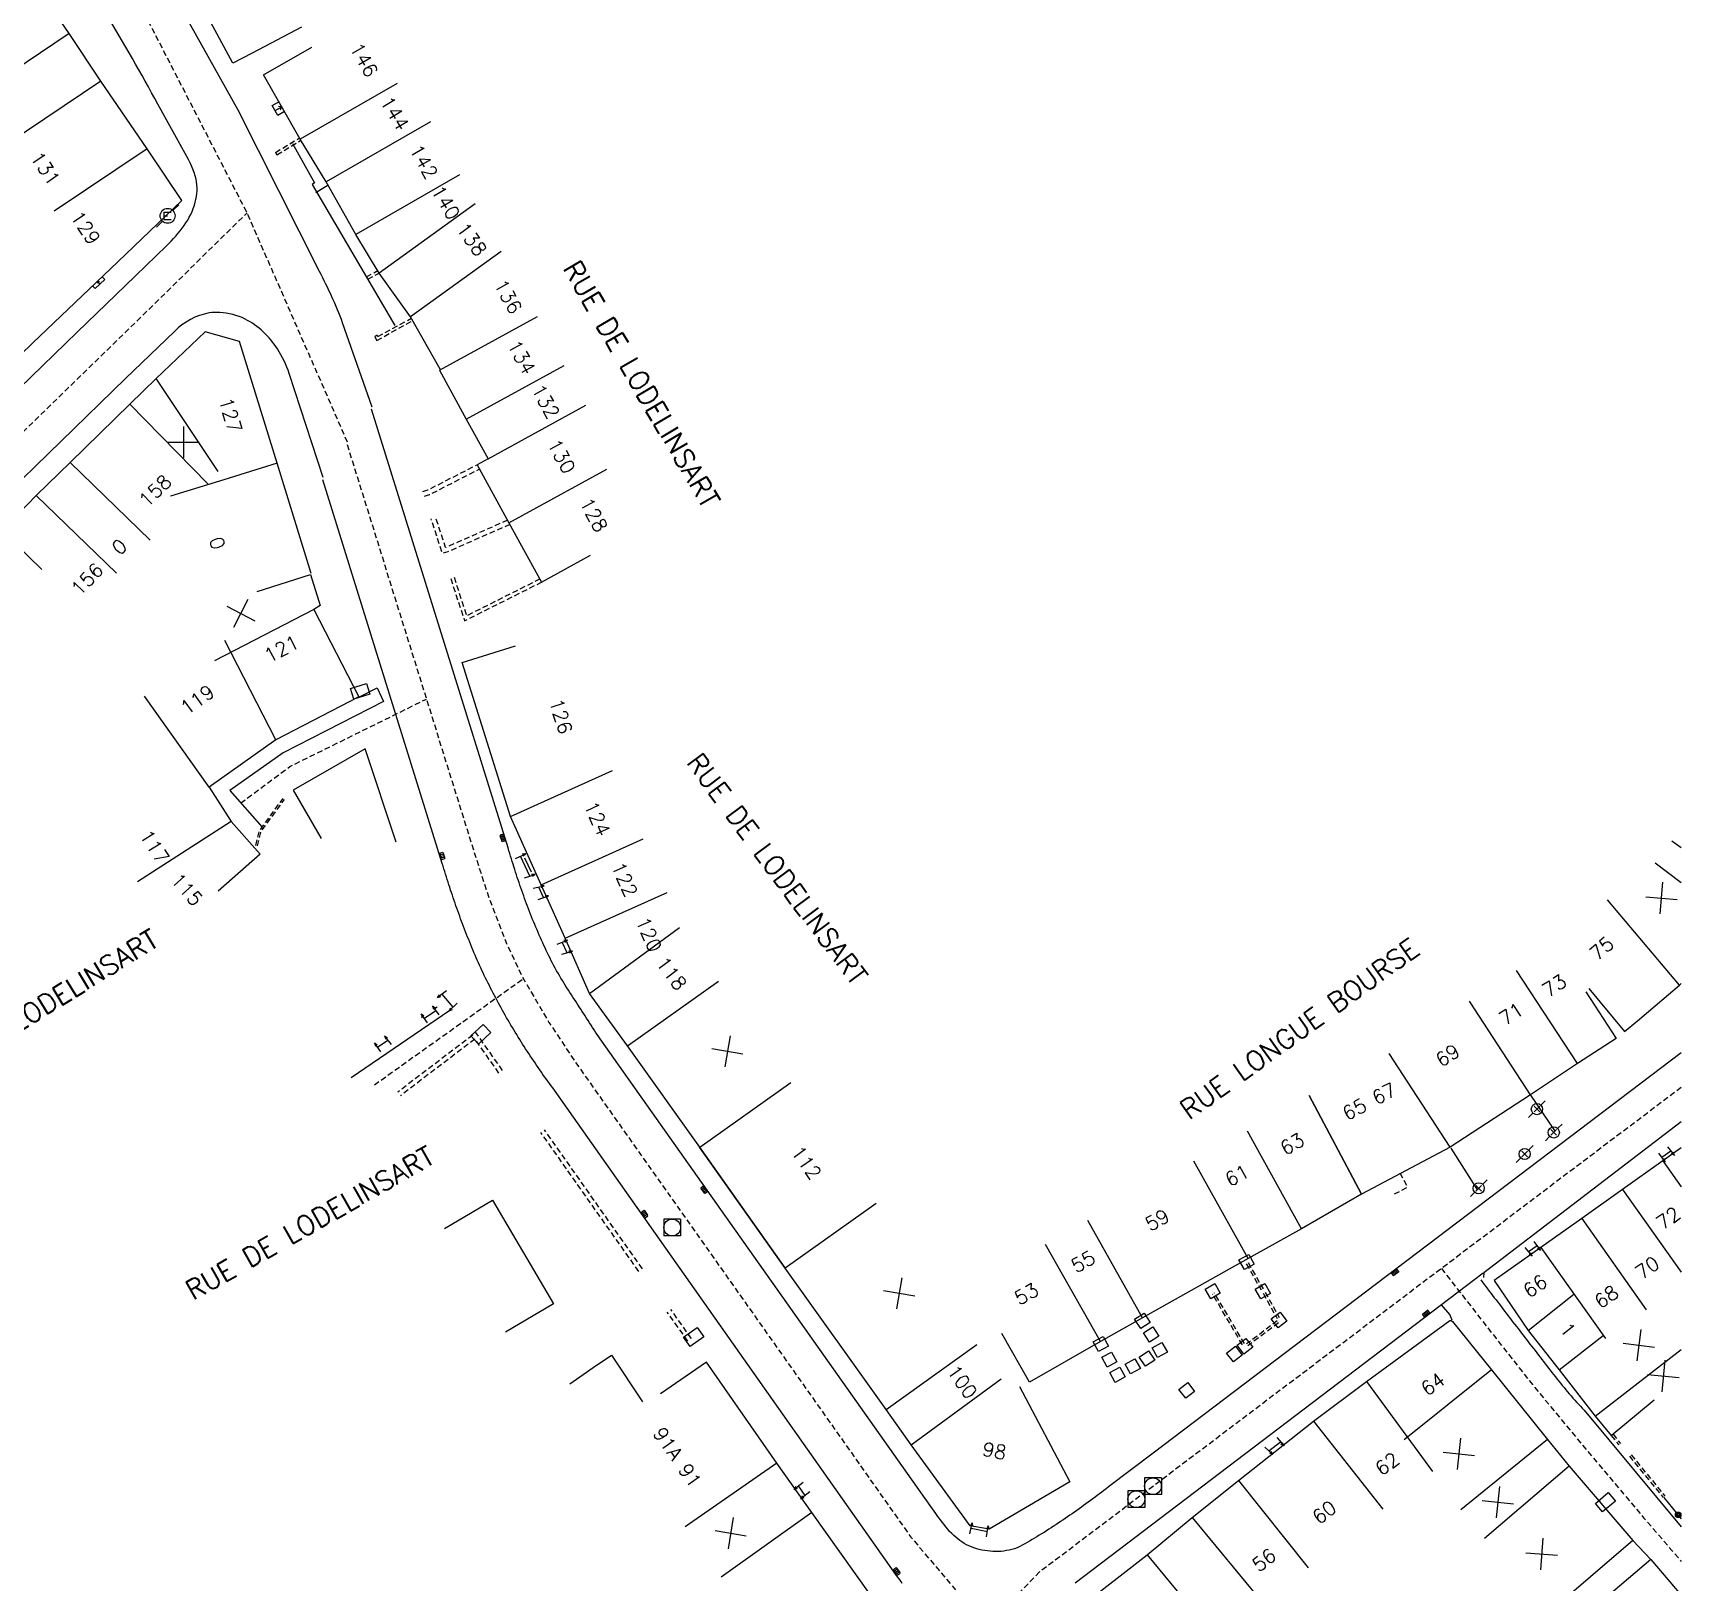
# Model space of a CAD drawing. Header units: millimetres. Extents: x 155999 to 157000, y 122000 to 123000.
# Drawn here: x 156852.4 to 157000.1, y 122586.8 to 122725.6 of the extents above; entities that cross this region are included whole.
import ezdxf
from ezdxf.enums import TextEntityAlignment as Align

# ---------------------------------------------------------------- set-up
doc = ezdxf.new("R2010")
doc.units = ezdxf.units.MM
doc.linetypes.add('DASHED', pattern=[0.75, 0.5, -0.25])
doc.layers.get('0').update_dxf_attribs({"linetype": 'CONTINUOUS'})
for name, color, linetype in [('W0001', 6, 'DASHED'), ('W0008', 7, 'CONTINUOUS'), ('W0017', 7, 'CONTINUOUS'), ('W0100', 7, 'CONTINUOUS'), ('W0105', 7, 'CONTINUOUS'), ('W0112', 1, 'DASHED'), ('W0322', 7, 'CONTINUOUS'), ('W0400', 7, 'CONTINUOUS'), ('W0420', 7, 'CONTINUOUS'), ('W0454', 7, 'CONTINUOUS'), ('W0471', 7, 'CONTINUOUS'), ('W0989', 7, 'CONTINUOUS'), ('W0991', 7, 'CONTINUOUS'), ('W1102', 7, 'CONTINUOUS'), ('W1471', 7, 'CONTINUOUS')]:
    doc.layers.add(name, color=color, linetype=linetype)
doc.styles.get("Standard").update_dxf_attribs({"font": 'romans.shx', "width": 0.85})

# ---------------------------------------------------------------- blocks, each defined once
blk = doc.blocks.new('t991o')
at = {"color": 0, "linetype": 'Continuous'}
for p, q in [((-1, 1), (1, -1)), ((-1, -1), (1, 1))]:
    blk.add_line(p, q, dxfattribs=at)
blk = doc.blocks.new('T471')
for p, q in [((-0.333334, 0.333334), (-0.333334, -0.333334)), ((-0.333334, 0.333334), (0.333334, 0.333334)), ((-0.333334, 0), (0, 0)), ((0.500001, 0.500001), (1.000002, 1.000002)), ((-0.500001, -0.500001), (-1.000002, -1.000002)), ((-0.333334, -0.333334), (0.333334, -0.333334))]:
    blk.add_line(p, q)
blk.add_ellipse((0, 0), major_axis=(0.471405, 0.471405), ratio=1, start_param=5.4977871438, end_param=11.780972451)
blk = doc.blocks.new('t322o')
at = {"color": 0, "linetype": 'Continuous'}
for radius in [0.25, 0.15]:
    blk.add_circle((0, 0), radius, dxfattribs=at)
blk = doc.blocks.new('t105o')
for p, q in [((-0.5, 0), (0.5, 0)), ((0.5, 0), (0.2, 0.1)), ((0.5, 0), (0.2, -0.1))]:
    blk.add_line(p, q)
blk = doc.blocks.new('T454')
for p, q in [((-0.25, 0.25), (0.25, -0.25)), ((-0.25, -0.25), (0.25, 0.25)), ((0.75, 0.75), (0.375, 0.375)), ((-0.375, -0.375), (-0.75, -0.75))]:
    blk.add_line(p, q)
blk.add_ellipse((0, 0), major_axis=(0.354, 0.354), ratio=1, start_param=5.497787143782138, end_param=11.78097245096172)
blk = doc.blocks.new('T400')
for p, q in [((-0.15, 0.3), (0.15, 0.3)), ((-0.15, -0.25), (-0.15, 0.3)), ((-0.15, 0.15), (0.15, 0.15)), ((-0.15, 0), (0.15, 0)), ((0.15, 0.3), (0.15, -0.25)), ((-0.15, -0.15), (0.15, -0.15)), ((-0.15, -0.25), (-0.15, -0.3)), ((-0.15, -0.3), (0.15, -0.3)), ((0.15, -0.3), (0.15, -0.25))]:
    blk.add_line(p, q)
blk = doc.blocks.new('t112o')
at = {"color": 0, "linetype": 'Continuous'}
for p, q in [((-0.5, 0.5), (0.5, 0.5)), ((-0.5, -0.5), (-0.5, 0.5)), ((0.5, 0.5), (0.5, -0.5)), ((0.5, -0.5), (-0.5, -0.5))]:
    blk.add_line(p, q, dxfattribs=at)
blk = doc.blocks.new('T420')
for p, q in [((0.75, 0.75), (-0.75, 0.75)), ((-0.75, 0.75), (-0.75, -0.75)), ((0.75, 0.75), (0.75, -0.75)), ((0.75, -0.75), (-0.75, -0.75))]:
    blk.add_line(p, q)
blk.add_ellipse((0, 0), major_axis=(-0.53, 0.53), ratio=1, start_param=3.926991, end_param=10.210176)
blk = doc.blocks.new('T1471')
at = {"color": 0, "linetype": 'Continuous', "flags": 128}
blk.add_lwpolyline([(-0.75, -0.5), (-0.75, 0.5), (0.75, 0.5), (0.75, -0.5), (-0.75, -0.5)], dxfattribs=at)

msp = doc.modelspace()

# ---------------------------------------------------------------- linework, layer by layer
at = {"layer": 'W0001', "flags": 128}
for points in [[(156880.54, 122688.91), (156871.54, 122709.45), (156861.62, 122728.71), (156852.12, 122743.12), (156836.9, 122765.76), (156824.98, 122783.08), (156821.67, 122787.54), (156797.37, 122816.99), (156787.05, 122830.49), (156787.05, 122830.49)], [(156764.82, 122605.71), (156794.24, 122634.14), (156861.11, 122699.2), (156865.95, 122703.96), (156871.54, 122709.45), (156871.54, 122709.45)], [(156880.5, 122688.7), (156890.73, 122655.89), (156891.86, 122652.25), (156893.16, 122648.22), (156894.79, 122644.01), (156896.19, 122641.03), (156898.58, 122636.96), (156900.91, 122633.45), (156931, 122590.86), (156943.89, 122575.65), (156964.26, 122551.81), (156966.93, 122548.68), (156970.34, 122544.51), (156973.03, 122541.08), (156978.09, 122534.42), (156982.74, 122527.83), (156987.05, 122521.36), (156990.05, 122516.68), (156994.6, 122509.31), (156998.21, 122503.46), (157000, 122500.53)], [(156870.96, 122656.6), (156875.36, 122659.86), (156887.6, 122665.91)], [(156882.94, 122631.36), (156896.28, 122640.87)], [(157000, 122631.13), (156942.49, 122587.71), (156932.78, 122577.67), (156928.49, 122571.97), (156925.25, 122566.5), (156920.77, 122555.94), (156917.31, 122547.12), (156914.32, 122539.08), (156912.04, 122532.22), (156909.01, 122521.64), (156907.83, 122515.5), (156907.29, 122510.14), (156906.78, 122503.35), (156906.67, 122497.11), (156906.94, 122490.28), (156907.49, 122484.01), (156908.28, 122478.98), (156909.72, 122473.98), (156911.39, 122470.35), (156915.01, 122464.94), (156917.89, 122461.39), (156922.49, 122456.46), (156926.4, 122453.02), (156929.21, 122450.66), (156932.66, 122447.76), (156936.68, 122444.3), (156939.49, 122441.83), (156941.43, 122439.91), (156942.71, 122438.16), (156944.11, 122435.15), (156945.09, 122432.57), (156945.95, 122430.04), (156946.59, 122428.01), (156947.51, 122424.86), (156948.2, 122422.21), (156948.81, 122419.68)], [(156978.52, 122614.91), (156983.79, 122608.17), (156986.7, 122604.49), (156989.54, 122601.05), (156992.26, 122597.78), (156994.82, 122594.75), (156996.66, 122592.57), (156999.17, 122589.67), (157000, 122588.69)]]:
    msp.add_lwpolyline(points, dxfattribs=at)
at = {"layer": 'W0008'}
msp.add_line((156878.81, 122711.92), (156877.71, 122711.25), dxfattribs=at)
at = {"layer": 'W0008', "flags": 128}
for points in [[(156762.73, 122607.85), (156794.98, 122639.07), (156851.16, 122693.74), (156856.31, 122698.77), (156861.56, 122703.8), (156864.31, 122706.5, 0.0461), (156865.9, 122708.32, 0.0899), (156866.9, 122710.4, 0.1123), (156866.98, 122712.47, 0.078), (156865.98, 122714.76), (156863.55, 122719.18, 0.0111), (156858.89, 122727.33, 0.0096), (156854.74, 122733.83), (156845.06, 122748.46), (156827.85, 122773.92, 0.0132), (156821.68, 122782.7, 0.0069), (156818.14, 122787.2), (156799.62, 122809.91), (156792.32, 122818.35), (156782.29, 122832.58), (156777.42, 122841.34), (156775.29, 122845.89), (156773.24, 122850.46), (156773.24, 122850.46)], [(156864.34, 122730.08), (156870.72, 122718.68), (156877.99, 122704.23, -0.0321), (156880.07, 122699.63), (156882.72, 122692.07), (156882.72, 122692.07)], [(156878.37, 122685.75), (156875.31, 122695.06, 0.0658), (156874.25, 122697.26, 0.1334), (156871.37, 122699.94, 0.1011), (156869.09, 122700.53, 0.0493), (156868.14, 122700.49, 0.1528), (156865.03, 122698.83), (156860.66, 122694.61), (156843.34, 122677.77), (156839.4, 122673.95), (156793.5, 122629.21), (156766.91, 122603.57), (156766.91, 122603.57)]]:
    msp.add_lwpolyline(points, format="xyb", dxfattribs=at)
for points in [[(156875.6, 122715.66), (156877.58, 122712.14), (156877.36, 122711.98), (156884.76, 122699.36), (156884.76, 122699.36)], [(157000, 122634.23), (156952.71, 122598.39), (156948.69, 122595.36), (156948.49, 122595.2), (156948.29, 122595.05), (156948.09, 122594.9), (156947.89, 122594.74), (156947.69, 122594.59), (156947.49, 122594.44), (156947.29, 122594.29), (156947.08, 122594.14), (156946.88, 122593.99), (156946.68, 122593.84), (156946.47, 122593.69), (156946.27, 122593.55), (156946.07, 122593.4), (156945.86, 122593.25), (156945.65, 122593.11), (156945.45, 122592.96), (156945.24, 122592.82), (156945.03, 122592.68), (156944.83, 122592.53), (156944.62, 122592.39), (156944.41, 122592.25), (156944.2, 122592.11), (156943.99, 122591.97), (156943.78, 122591.83), (156943.57, 122591.7), (156943.36, 122591.56), (156943.14, 122591.43), (156942.93, 122591.29), (156942.71, 122591.16), (156942.5, 122591.03), (156942.28, 122590.9), (156942.06, 122590.78), (156941.85, 122590.65), (156941.63, 122590.51), (156941.41, 122590.38), (156941.2, 122590.25), (156940.97, 122590.13), (156940.75, 122590.01), (156940.51, 122589.91), (156940.27, 122589.82), (156940.04, 122589.75), (156939.8, 122589.69), (156939.56, 122589.65), (156939.32, 122589.61), (156939.08, 122589.58), (156938.84, 122589.57), (156938.59, 122589.57), (156938.34, 122589.57), (156938.1, 122589.59), (156937.85, 122589.62), (156937.61, 122589.65), (156937.36, 122589.7), (156937.12, 122589.75), (156936.89, 122589.82), (156936.65, 122589.89), (156936.42, 122589.98), (156936.19, 122590.08), (156935.98, 122590.18), (156935.77, 122590.3), (156935.57, 122590.43), (156935.38, 122590.56), (156935.2, 122590.71), (156935.02, 122590.86), (156934.84, 122591.02), (156934.66, 122591.18), (156934.47, 122591.37), (156934.3, 122591.57), (156934.13, 122591.78), (156933.97, 122591.99), (156933.81, 122592.2), (156933.66, 122592.4), (156933.51, 122592.59), (156933.36, 122592.79), (156933.22, 122592.99), (156933.07, 122593.19), (156932.93, 122593.39), (156932.79, 122593.59), (156903.17, 122635.47), (156903.04, 122635.67), (156902.9, 122635.88), (156902.76, 122636.08), (156902.63, 122636.29), (156902.49, 122636.49), (156902.36, 122636.7), (156902.22, 122636.91), (156902.09, 122637.11), (156901.95, 122637.32), (156901.82, 122637.53), (156901.69, 122637.73), (156901.55, 122637.94), (156901.42, 122638.15), (156901.28, 122638.36), (156901.15, 122638.58), (156901.01, 122638.79), (156900.87, 122639), (156900.73, 122639.21), (156900.59, 122639.42), (156900.45, 122639.64), (156900.32, 122639.85), (156900.18, 122640.06), (156900.04, 122640.28), (156899.91, 122640.49), (156899.78, 122640.71), (156899.65, 122640.92), (156899.52, 122641.14), (156899.39, 122641.36), (156899.26, 122641.58), (156899.14, 122641.8), (156899.02, 122642.03), (156898.91, 122642.25), (156898.79, 122642.48), (156898.68, 122642.71), (156898.56, 122642.93), (156898.45, 122643.16), (156898.34, 122643.39), (156898.23, 122643.62), (156898.13, 122643.85), (156898.02, 122644.08), (156897.92, 122644.31), (156897.81, 122644.54), (156897.71, 122644.77), (156897.61, 122645.01), (156897.51, 122645.24), (156897.41, 122645.47), (156897.32, 122645.71), (156897.22, 122645.94), (156897.12, 122646.18), (156897.03, 122646.42), (156896.94, 122646.65), (156896.85, 122646.88), (156896.76, 122647.11), (156896.67, 122647.35), (156896.58, 122647.58), (156896.49, 122647.82), (156896.4, 122648.05), (156896.32, 122648.29), (156896.23, 122648.52), (156896.15, 122648.76), (156896.07, 122649), (156895.98, 122649.23), (156895.9, 122649.47), (156895.82, 122649.71), (156895.74, 122649.94), (156895.66, 122650.18), (156895.59, 122650.42), (156895.51, 122650.66), (156895.44, 122650.9), (156895.36, 122651.13), (156895.29, 122651.37), (156895.21, 122651.61), (156895.14, 122651.85), (156895.07, 122652.09), (156895, 122652.33), (156894.93, 122652.58), (156882.68, 122691.87)], [(156930.22, 122586.72), (156930.09, 122586.92), (156929.95, 122587.12), (156929.8, 122587.32), (156929.65, 122587.52), (156898.93, 122631.08), (156898.78, 122631.28), (156898.63, 122631.48), (156898.48, 122631.68), (156898.33, 122631.89), (156898.19, 122632.09), (156898.04, 122632.3), (156897.9, 122632.5), (156897.75, 122632.71), (156897.61, 122632.91), (156897.47, 122633.12), (156897.33, 122633.33), (156897.19, 122633.54), (156897.05, 122633.74), (156896.91, 122633.95), (156896.77, 122634.16), (156896.63, 122634.37), (156896.49, 122634.58), (156896.36, 122634.79), (156896.22, 122635.01), (156896.09, 122635.22), (156895.96, 122635.43), (156895.82, 122635.64), (156895.69, 122635.86), (156895.56, 122636.07), (156895.43, 122636.29), (156895.3, 122636.5), (156895.17, 122636.72), (156895.04, 122636.94), (156894.92, 122637.16), (156894.79, 122637.37), (156894.66, 122637.59), (156894.54, 122637.81), (156894.42, 122638.03), (156894.3, 122638.25), (156894.17, 122638.47), (156894.05, 122638.69), (156893.93, 122638.92), (156893.82, 122639.14), (156893.7, 122639.36), (156893.58, 122639.58), (156893.46, 122639.81), (156893.35, 122640.03), (156893.24, 122640.26), (156893.12, 122640.48), (156893.01, 122640.71), (156892.9, 122640.93), (156892.79, 122641.16), (156892.68, 122641.39), (156892.58, 122641.61), (156892.47, 122641.84), (156892.37, 122642.07), (156892.26, 122642.3), (156892.16, 122642.52), (156892.06, 122642.75), (156891.96, 122642.98), (156891.86, 122643.21), (156891.76, 122643.44), (156891.67, 122643.67), (156891.57, 122643.91), (156891.48, 122644.14), (156891.39, 122644.37), (156891.29, 122644.6), (156891.2, 122644.84), (156891.11, 122645.07), (156891.02, 122645.3), (156890.93, 122645.53), (156890.84, 122645.77), (156890.76, 122646), (156890.67, 122646.23), (156890.59, 122646.47), (156890.5, 122646.7), (156890.42, 122646.93), (156890.33, 122647.17), (156890.25, 122647.4), (156890.17, 122647.63), (156890.09, 122647.87), (156890.01, 122648.1), (156889.93, 122648.34), (156889.85, 122648.58), (156889.77, 122648.81), (156889.69, 122649.05), (156889.61, 122649.28), (156889.54, 122649.52), (156889.46, 122649.76), (156889.39, 122649.99), (156889.31, 122650.23), (156889.24, 122650.47), (156889.17, 122650.7), (156889.09, 122650.94), (156889.02, 122651.18), (156878.32, 122685.54)], [(157000, 122628.04), (156982.31, 122614.52), (156982.28, 122614.11)], [(156982.27, 122614.5), (156945.71, 122586.74)], [(156982.05, 122613.89), (156982.2, 122613.69), (156982.35, 122613.49), (156982.5, 122613.29), (156982.65, 122613.09), (156982.8, 122612.89), (156982.95, 122612.7), (156983.1, 122612.5), (156983.25, 122612.3), (156983.41, 122612.1), (156983.56, 122611.9), (156983.71, 122611.71), (156983.86, 122611.51), (156984.01, 122611.31), (156984.16, 122611.11), (156984.31, 122610.91), (156984.47, 122610.72), (156984.62, 122610.52), (156984.77, 122610.32), (156984.92, 122610.12), (156985.07, 122609.93), (156985.23, 122609.73), (156985.38, 122609.53), (156985.53, 122609.34), (156985.68, 122609.14), (156985.83, 122608.94), (156985.99, 122608.74), (156986.14, 122608.55), (156986.29, 122608.35), (156986.45, 122608.15), (156986.6, 122607.96), (156986.75, 122607.76), (156986.9, 122607.56), (156987.06, 122607.37), (156987.21, 122607.17), (156987.36, 122606.97), (156987.51, 122606.78), (156987.67, 122606.58), (156987.82, 122606.39), (156987.97, 122606.19), (156988.12, 122606), (156988.27, 122605.8), (156988.42, 122605.61), (156988.57, 122605.41), (156988.73, 122605.22), (156988.88, 122605.02), (156989.03, 122604.83), (156989.19, 122604.64), (156989.34, 122604.45), (156989.5, 122604.25), (156989.66, 122604.06), (156989.81, 122603.87), (156989.97, 122603.69), (156990.13, 122603.5), (156990.3, 122603.31), (156990.46, 122603.13), (156990.62, 122602.95), (156990.79, 122602.76), (156990.96, 122602.58), (156991.12, 122602.4), (156991.29, 122602.23), (157000, 122591.78)], [(156979.48, 122610.3), (156979.26, 122610.79), (156978.52, 122611.65)]]:
    msp.add_lwpolyline(points, dxfattribs=at)
at = {"layer": 'W0017', "flags": 128}
for points in [[(156881.6, 122666.11), (156883.2, 122666.9), (156883.77, 122665.68), (156874.77, 122661.09), (156869.99, 122657.71), (156872.88, 122654.43)], [(156880.86, 122632.02), (156889.7, 122638.06)], [(156986.51, 122630.43), (156988.72, 122627.17)], [(156981.79, 122621.94), (156979.4, 122625.69)]]:
    msp.add_lwpolyline(points, dxfattribs=at)
at = {"layer": 'W0100'}
for p, q in [((156874.05, 122718.61), (156874.65, 122718.93)), ((156874.65, 122718.93), (156874.34, 122718.96)), ((156874.65, 122718.93), (156874.5, 122718.65)), ((156858.36, 122703.08), (156858.13, 122703.32)), ((156858.13, 122703.32), (156858.31, 122703.31)), ((156858.13, 122703.32), (156858.13, 122703.14))]:
    msp.add_line(p, q, dxfattribs=at)
at = {"layer": 'W0100', "flags": 128}
for points in [[(156876.42, 122726.07), (156871.99, 122723.76), (156870.26, 122722.85), (156867.89, 122727.28), (156865.24, 122731.88), (156862.2, 122737.3), (156866.56, 122739.75), (156866.56, 122739.75)], [(156836.75, 122689.59), (156840.23, 122686), (156842.77, 122688.53), (156852.33, 122697.79), (156859.97, 122705.07), (156865.69, 122710.54), (156862.58, 122715.17), (156858.45, 122721.24), (156855.61, 122725.52), (156852.47, 122730.11), (156844.78, 122723.72), (156844.78, 122723.72)], [(156888.84, 122695.44), (156886.19, 122700.14), (156883.36, 122704.06), (156881.29, 122707.51), (156878.63, 122712.23), (156876.3, 122716.05), (156873, 122721.8), (156877.33, 122724.29), (156877.33, 122724.29)], [(156874.89, 122718.51), (156874.3, 122718.18), (156873.79, 122719.05), (156874.38, 122719.39), (156874.38, 122719.39)], [(156858.56, 122703.73), (156858.79, 122703.49), (156857.92, 122702.66), (156857.69, 122702.9), (156857.69, 122702.9)], [(156877.28, 122677.15), (156874.23, 122687.02), (156870.86, 122697.93), (156867.79, 122698.79), (156863.39, 122694.62), (156861.05, 122692.33), (156855.68, 122687.1), (156852.65, 122684.15), (156849.59, 122680.98), (156853.17, 122677.5), (156853.17, 122677.5)], [(156888.78, 122695.36), (156891.17, 122690.98), (156893.12, 122687.43), (156892.14, 122686.89), (156894.99, 122681.7), (156897.92, 122676.38), (156902.3, 122678.79)], [(156872.44, 122675.54), (156877.21, 122677.05), (156878.08, 122674.28), (156877.51, 122673.92), (156881.56, 122666.11), (156874.13, 122662.27), (156868.14, 122658.02), (156870.12, 122654.95), (156872.71, 122652.01), (156868.95, 122648.71)], [(156919.74, 122614.98), (156912.09, 122625.77), (156905.62, 122634.87), (156902.2, 122639.55), (156900.03, 122644.5), (156897.89, 122649.28), (156895.14, 122655.39), (156890.8, 122669.17), (156895.57, 122670.67)], [(156884.88, 122653.08), (156882.12, 122661.46), (156875.68, 122657.76), (156878.17, 122653.42)], [(156896.87, 122650.05), (156896.04, 122651.85)], [(156896.4, 122651.69), (156897, 122650.43)], [(156898.08, 122648.13), (156897.66, 122649.07)], [(156900.2, 122643.19), (156899.77, 122644.13)], [(156991.73, 122640), (156994.92, 122636.15), (156996.07, 122637.1), (156999.85, 122640.3), (157000, 122640.43)], [(156890, 122638.33), (156889.01, 122639.47)], [(156991.45, 122639.69), (156994.17, 122635.5), (156990.72, 122633.26), (156986.49, 122630.48), (156979.3, 122625.79), (156971.36, 122621.58), (156965.98, 122618.46), (156961.22, 122615.82), (156951.75, 122610.49), (156947.99, 122608.37), (156941.62, 122604.74), (156939.15, 122609.09)], [(156887.15, 122637.4), (156887.28, 122637.49), (156887.42, 122637.33), (156888.44, 122638.03), (156888.34, 122638.19), (156888.57, 122638.36)], [(156883.23, 122634.73), (156884.16, 122635.35)], [(156940.73, 122604.36), (156945.23, 122595.8), (156938.01, 122591.56), (156936.32, 122591.88), (156931.01, 122599.13), (156928.77, 122602.3), (156919.74, 122614.95), (156912.07, 122625.79)], [(157000, 122625.72), (156998.34, 122624.56), (156994.74, 122621.99), (156991.08, 122619.39), (156987.43, 122616.81), (156983.23, 122613.84), (156986.28, 122609.36), (156989.06, 122605.85), (156992.29, 122601.68), (156993.73, 122599.95), (156997.58, 122603.15)], [(156999.08, 122625.42), (156998.27, 122624.85)], [(156889.21, 122618.49), (156893.52, 122621.03), (156898.99, 122611.75), (156894.68, 122609.21)], [(156987.1, 122616.94), (156986.32, 122616.41)], [(156965.76, 122566.61), (156961.92, 122563.4), (156958.32, 122567.71), (156954.59, 122572.16), (156951.47, 122576.04), (156953.25, 122577.52), (156950.41, 122580.97), (156948.51, 122579.41), (156945.7, 122582.84), (156946.14, 122584.58), (156952.15, 122589.29), (156956.2, 122592.63), (156960.34, 122595.93), (156967.07, 122601.24), (156971.81, 122604.81), (156979.26, 122610.27), (156979.39, 122610.27), (156979.52, 122610.16), (156982.99, 122605.83), (156988.03, 122599.61), (156989.97, 122597.23), (156995.67, 122590.56), (156997.26, 122588.86), (157000, 122585.66)], [(156854.27, 122532.03), (156860.27, 122536.21), (156866.23, 122540.33), (156874.32, 122545.88), (156879.61, 122549.19), (156885.79, 122552.99), (156889.6, 122555.38), (156894.72, 122558.54), (156900.44, 122562.09), (156905.56, 122565.28), (156911.92, 122569.19), (156917.63, 122572.8), (156922.39, 122576.76), (156927.99, 122581.44), (156928.55, 122584.04), (156922.13, 122593.08), (156918.99, 122597.49), (156912.68, 122606.54), (156908.57, 122603.68)], [(156900.44, 122604.58), (156902.53, 122606.05), (156904.19, 122607.15), (156906.95, 122602.98)], [(156963.06, 122598.59), (156964.09, 122599.4)], [(156921.54, 122594.6), (156920.94, 122595.44)], [(156936.39, 122591.65), (156937.85, 122591.37)]]:
    msp.add_lwpolyline(points, dxfattribs=at)
at = {"layer": 'W0112'}
for p, q in [((156874.09, 122714.86), (156876.24, 122716.16)), ((156874.22, 122714.64), (156876.36, 122715.95)), ((156874.09, 122714.86), (156874.22, 122714.64)), ((156882.23, 122703.73), (156883.24, 122704.28)), ((156882.35, 122703.51), (156883.36, 122704.06)), ((156882.23, 122703.73), (156882.35, 122703.51)), ((156883.17, 122698.03), (156886.39, 122699.79)), ((156883.26, 122698.37), (156886.27, 122700.01)), ((156883.2, 122698.48), (156882.98, 122698.35)), ((156882.98, 122698.35), (156883.17, 122698.03)), ((156883.2, 122698.48), (156883.26, 122698.37))]:
    msp.add_line(p, q, dxfattribs=at)
at = {"layer": 'W0112', "flags": 128}
for points in [[(156887.29, 122684.49), (156887.72, 122684.63), (156892.14, 122686.89)], [(156887.42, 122684.08), (156887.89, 122684.22), (156892.34, 122686.5)], [(156895.08, 122681.54), (156889.51, 122679.09), (156889.03, 122678.93), (156888.03, 122682.06)], [(156894.87, 122681.92), (156889.35, 122679.49), (156889.31, 122679.48), (156888.44, 122682.19)], [(156889.78, 122676.71), (156891.02, 122672.92), (156897.92, 122676.38)], [(156890.08, 122676.81), (156891.2, 122673.37), (156897.77, 122676.66)], [(156872.32, 122652.81), (156872.64, 122654.1), (156874.76, 122657)], [(156872.47, 122652.77), (156872.78, 122654.03), (156874.88, 122656.91)], [(156894.43, 122632.65), (156892.04, 122636.04), (156885.03, 122630.71)], [(156894.1, 122632.42), (156891.95, 122635.47), (156885.27, 122630.39)], [(156906.62, 122614.66), (156897.86, 122627.09)], [(156906.95, 122614.89), (156898.19, 122627.32)], [(156974.31, 122621.59), (156975.5, 122622.22), (156974.82, 122623.44)], [(156961.04, 122615.34), (156962.37, 122613)], [(156961.21, 122615.44), (156962.54, 122613.1)], [(156960.7, 122608.08), (156958.01, 122612.63)], [(156960.87, 122608.19), (156958.18, 122612.74)], [(156962.55, 122612.71), (156963.81, 122610.44)], [(156962.72, 122612.81), (156963.99, 122610.53)], [(156911.02, 122608.41), (156909.17, 122611.02)], [(156911.34, 122608.64), (156909.5, 122611.25)], [(156963.81, 122610.22), (156961.06, 122608.16)], [(156963.93, 122610.06), (156961.18, 122608)], [(156993.73, 122599.95), (156994.4, 122599.13)], [(156993.89, 122600.08), (156994.55, 122599.26)], [(156995.35, 122598.12), (156998.38, 122594.41)], [(156995.51, 122598.24), (156998.54, 122594.54)]]:
    msp.add_lwpolyline(points, dxfattribs=at)
at = {"layer": 'W0322', "flags": 128}
msp.add_lwpolyline([(156998.44, 122594.4), (157000, 122592.51)], dxfattribs=at)
at = {"layer": 'W1102'}
for p, q in [((156855.61, 122725.52), (156847.31, 122719.94)), ((156858.45, 122721.24), (156850.15, 122715.67)), ((156884.97, 122721.04), (156876.3, 122716.05)), ((156887.98, 122717.61), (156878.63, 122712.23)), ((156862.58, 122715.17), (156854.27, 122709.6)), ((156890.57, 122712.85), (156881.29, 122707.51)), ((156891.97, 122710.27), (156883.36, 122704.06)), ((156894.3, 122705.99), (156886.19, 122700.14)), ((156868.94, 122686.3), (156863.39, 122694.62)), ((156868.02, 122685.17), (156861.05, 122692.33)), ((156862.85, 122680.13), (156855.68, 122687.1)), ((156859.83, 122677.18), (156852.65, 122684.15))]:
    msp.add_line(p, q, dxfattribs=at)
at = {"layer": 'W1102', "flags": 128}
for points in [[(156888.78, 122695.36), (156897.55, 122700.16)], [(156891.17, 122690.98), (156899.95, 122695.78)], [(156893.12, 122687.43), (156901.89, 122692.24)], [(156874.23, 122687.02), (156869.45, 122685.54), (156864.67, 122684.07), (156864.67, 122684.07)], [(156894.99, 122681.7), (156903.75, 122686.51)], [(156877.51, 122673.92), (156868.63, 122669.32)], [(156874.13, 122662.27), (156869.54, 122671.16)], [(156868.14, 122658.02), (156862.35, 122666.17)], [(156895.14, 122655.39), (156904.26, 122659.5)], [(156870.12, 122654.95), (156861.72, 122649.53)], [(156897.89, 122649.28), (156907.01, 122653.38)], [(157000, 122652.6), (156999.17, 122653.19)], [(157000, 122649.45), (156997.66, 122651.22)], [(156900.03, 122644.5), (156909.16, 122648.6)], [(156999.85, 122640.3), (156993.39, 122647.93)], [(156902.2, 122639.55), (156910.28, 122645.45)], [(156905.62, 122634.87), (156913.77, 122640.66)], [(156990.72, 122633.26), (156985.23, 122641.61)], [(156986.49, 122630.48), (156981.03, 122638.85)], [(156979.3, 122625.79), (156973.84, 122634.17)], [(156912.09, 122625.77), (156920.24, 122631.56)], [(156965.98, 122618.46), (156961.14, 122627.2)], [(156961.22, 122615.82), (156956.33, 122624.54)], [(156998.34, 122624.56), (157000, 122622.23)], [(156994.74, 122621.99), (157000, 122614.58)], [(156919.74, 122614.98), (156927.89, 122620.76)], [(156951.75, 122610.49), (156946.85, 122619.21)], [(156991.08, 122619.39), (156996.85, 122611.22)], [(156947.99, 122608.37), (156943.04, 122617.06)], [(156987.43, 122616.81), (156993.2, 122608.65)], [(156986.28, 122609.36), (156990.39, 122612.62)], [(156928.77, 122602.3), (156936.91, 122608.11)], [(156989.06, 122605.85), (156993.01, 122608.92)], [(156992.29, 122601.68), (157000, 122607.67)], [(156931.01, 122599.13), (156939.08, 122605.04)], [(156982.99, 122605.83), (156975.19, 122599.57)], [(156971.81, 122604.81), (156977.72, 122596.74)], [(156967.07, 122601.24), (156973.26, 122593.38)], [(156988.03, 122599.61), (156980.26, 122593.32)], [(156918.99, 122597.49), (156910.79, 122591.77)], [(156989.97, 122597.23), (156982.37, 122590.74)], [(156960.34, 122595.93), (156966.57, 122588.11)], [(156922.13, 122593.08), (156913.99, 122587.28)], [(156956.2, 122592.63), (156962.56, 122584.92)], [(156995.67, 122590.56), (156988.07, 122584.06)], [(156952.15, 122589.29), (156958.52, 122581.58)], [(156997.26, 122588.86), (156989.66, 122582.37)]]:
    msp.add_lwpolyline(points, dxfattribs=at)
msp.add_lwpolyline([(156971.36, 122621.58), (156966.67, 122630.41)], close=True, dxfattribs=at)

# ---------------------------------------------------------------- block references
at = {"layer": 'W0105'}
for p, rotation in [((156896.04, 122651.85), 24.88049779004078), ((156896.87, 122650.05), 18.84204357946162), ((156897.66, 122649.07), 12.02730536232023), ((156898.08, 122648.13), 20.03965675260225), ((156899.77, 122644.13), 21.24911744185049), ((156900.2, 122643.19), 15.34351985958348), ((156889.01, 122639.47), 216.5100177330894), ((156887.42, 122637.33), 126.1728770971001), ((156888.44, 122638.03), 127.5171810087085), ((156890, 122638.33), 224.805748403918), ((156883.23, 122634.73), 125.5977335514633), ((156884.16, 122635.35), 129.1672061329954), ((156999.08, 122625.42), 307.5622750650202), ((156998.27, 122624.85), 307.1925886264729), ((156986.32, 122616.41), 310.0834418234818), ((156987.1, 122616.94), 305.9812423413237), ((156963.06, 122598.59), 316.9100613858574), ((156964.09, 122599.4), 311.1009793580122), ((156920.94, 122595.44), 217.8490498469141), ((156921.54, 122594.6), 218.171729171625), ((156936.39, 122591.65), 78.11949115254765), ((156937.85, 122591.37), 80.45659921163438)]:
    msp.add_blockref('t105o', p, dxfattribs=dict(at, rotation=rotation))
at = {"layer": 'W0112'}
for p, rotation in [((156961.06, 122615.5), 299.1791402235124), ((156958.03, 122612.89), 300.3364801151184), ((156962.52, 122612.88), 299.5966890443479), ((156951.73, 122610.23), 302.8120003364818), ((156963.98, 122610.3), 217.2072815755525), ((156952.52, 122609), 122.8120003374411), ((156948.01, 122608.16), 298.7331627267409), ((156953.29, 122607.62), 118.913573197149), ((156959.98, 122607.25), 37.51059421394543), ((156960.91, 122607.96), 217.5105942125143), ((156948.77, 122606.76), 298.0004791147601), ((156950.87, 122606.15), 28.84844061337418), ((156952.14, 122606.85), 33.51468438000671), ((156949.5, 122605.4), 28.62002600758968), ((156955.71, 122604), 37.22204699734328)]:
    msp.add_blockref('t112o', p, dxfattribs=dict(at, rotation=rotation))
at = {"layer": 'W0322', "rotation": 309.5476324527226}
msp.add_blockref('t322o', (156999.72, 122592.86), dxfattribs=at)
at = {"layer": 'W0400'}
for p, rotation in [((156894.44, 122653.47), 197.3236386733783), ((156894.45, 122653.45), 197.3236386720311), ((156889.03, 122651.87), 17.30135278942678), ((156912.48, 122621.95), 215.2711066054075), ((156907.15, 122619.8), 35.19532273976191), ((156974.36, 122614.55), 307.1551705488848), ((156977.14, 122610.89), 127.2109110835903), ((156929.73, 122587.8), 35.19532274059404)]:
    msp.add_blockref('T400', p, dxfattribs=dict(at, rotation=rotation))
at = {"layer": 'W0420'}
for p in [(156909.62, 122618.59), (156952.68, 122595.42), (156951.19, 122594.26)]:
    msp.add_blockref('T420', p, dxfattribs=at)
at = {"layer": 'W0454'}
for p in [(156987.07, 122629.19), (156988.58, 122627.1), (156985.97, 122625.17), (156981.86, 122622.1)]:
    msp.add_blockref('T454', p, dxfattribs=at)
at = {"layer": 'W0471'}
msp.add_blockref('T471', (156864.42, 122709.18), dxfattribs=at)
at = {"layer": 'W0991'}
for p, rotation in [((156865.84, 122688.91), 315.0112864757268), ((156870.97, 122673.56), 287.5254010705267), ((156998.23, 122648.09), 40.12667883307867), ((156914.56, 122634.37), 305.4112242111943), ((156929.95, 122612.7), 305.4576122501267), ((156996.2, 122608.06), 307.8132840938396), ((156998.39, 122605.29), 309.7534605619533), ((156980.07, 122598.32), 309.0159116488239), ((156983.57, 122594), 309.1717398844086), ((156914.86, 122591.22), 305.4829133956607), ((156987.5, 122589.35), 310.4966611837412)]:
    msp.add_blockref('t991o', p, dxfattribs=dict(at, rotation=rotation))
at = {"layer": 'W1471'}
for p, rotation in [((156881.68, 122666.61), 17.30135279162046), ((156892.48, 122635.89), 42.94528991761157), ((156911.54, 122608.78), 35.1953227382289), ((156993.21, 122593.98), 39.82793927699545)]:
    msp.add_blockref('T1471', p, dxfattribs=dict(at, rotation=rotation))

# ---------------------------------------------------------------- texts
at = {"layer": 'W0989'}
for s, rotation, p in [('RUE DE LODELINSART', 300.2831, (156906.86, 122694.09)), ('RUE DE LODELINSART', 306.7063, (156919.01, 122650.69)), ('RUE DE LODELINSART', 31.6176, (156852.64, 122638.08)), ('RUE LONGUE BOURSE', 35.8215, (156965.82, 122636.4)), ('RUE DE LODELINSART', 29.6521, (156877.16, 122619))]:
    msp.add_text(s, height=1.75, rotation=rotation, dxfattribs=at).set_placement(p, align=Align.MIDDLE)
at = {"layer": 'W0991'}
for s, rotation, p in [('146', 299.9089, (156882.01, 122723.16)), ('144', 301.3211, (156884.77, 122718.37)), ('131', 304.1868, (156853.48, 122713.43)), ('142', 299.4132, (156887.36, 122714.04)), ('140', 301.0916, (156889.34, 122710.38)), ('129', 303.8748, (156857.07, 122708.12)), ('138', 305.7911, (156891.67, 122707.08)), ('136', 299.3767, (156894.92, 122701.96)), ('134', 298.7012, (156896.12, 122696.53)), ('132', 298.7693, (156898.28, 122692.57)), ('127', 286.6659, (156870.05, 122691.34)), ('130', 298.7693, (156899.7, 122687.66)), ('158', 44.253, (156863.31, 122684.56)), ('128', 298.8162, (156902.59, 122682.41)), ('0', 286.4766, (156868.87, 122679.87)), ('0', 44.3211, (156860.1, 122679.54)), ('156', 45.8443, (156857.22, 122676.64)), ('121', 27.3374, (156874.63, 122670.41)), ('119', 35.3931, (156867.08, 122665.85)), ('126', 287.4508, (156899.65, 122664.38)), ('124', 294.2105, (156902.9, 122655.21)), ('117', 302.8222, (156863.25, 122652.69)), ('122', 294.2008, (156905.35, 122649.76)), ('115', 311.2617, (156866.15, 122648.86)), ('120', 293.6649, (156907.53, 122644.84)), ('75', 40.1134, (156992.88, 122643.58)), ('118', 306.1021, (156909.57, 122641.34)), ('73', 32.9834, (156988.63, 122640.25)), ('71', 33.3017, (156984.76, 122637.72)), ('69', 33.087, (156979.07, 122634)), ('65 67', 27.9513, (156972.05, 122629.87)), ('112', 305.2681, (156921.63, 122624.4)), ('63', 30.155, (156965.15, 122626.07)), ('61', 28.9944, (156960.21, 122623.26)), ('59', 29.3287, (156953.06, 122619.26)), ('72', 35.5239, (156998.83, 122619.43)), ('55', 29.4842, (156946.42, 122615.53)), ('70', 35.4026, (156996.96, 122614.98)), ('66', 35.2797, (156986.91, 122613.34)), ('53', 29.6802, (156941.34, 122612.64)), ('68', 35.2183, (156993.29, 122612.38)), ('1', 308.3882, (156989.84, 122609.44)), ('100', 305.357, (156935.6, 122604.77)), ('64', 36.2709, (156977.75, 122604.57)), ('91A 91', 304.8998, (156910.09, 122598.01)), ('98', 349.1735, (156938.48, 122598.59)), ('62', 36.9609, (156973.65, 122597.43)), ('60', 38.2411, (156968.03, 122593.09)), ('56', 38.5595, (156962.63, 122588.81))]:
    msp.add_text(s, height=1.25, rotation=rotation, dxfattribs=at).set_placement(p, align=Align.MIDDLE)

doc.saveas('drawing.dxf')
